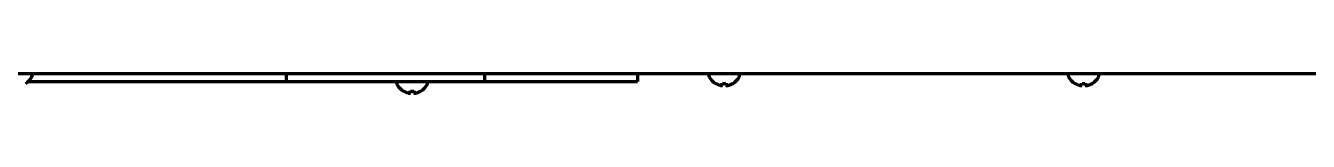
# Model space of a CAD drawing. Header units: inches. Extents: x -3055 to 7244, y 299 to 5591.
# Drawn here: x 1408.6 to 1744.1, y 2088.6 to 2093.6 of the extents above; entities that cross this region are included whole.
import ezdxf

# ---------------------------------------------------------------- set-up
doc = ezdxf.new("R2010")
doc.units = ezdxf.units.IN

msp = doc.modelspace()

# ---------------------------------------------------------------- linework, layer by layer
at = {"linetype": 'Continuous', "lineweight": 70}
for p, q in [((1854.09, 2093.62), (1030.09, 2093.62)), ((1476.75, 2093.62), (1476.75, 2091.62)), ((1528.59, 2093.62), (1528.59, 2091.62)), ((1568.59, 2093.62), (1568.59, 2091.62)), ((1409.24, 2091.62), (1468.75, 2091.62)), ((1410.29, 2093.02), (1410.29, 2093.22)), ((1468.75, 2091.62), (1476.75, 2091.62)), ((1476.75, 2091.62), (1479.75, 2091.62)), ((1479.75, 2091.62), (1525.59, 2091.62)), ((1505.67, 2091.22), (1505.67, 2091.02)), ((1513.67, 2091.02), (1513.67, 2091.22)), ((1525.59, 2091.62), (1528.59, 2091.62)), ((1528.59, 2091.62), (1536.59, 2091.62)), ((1536.59, 2091.62), (1565.59, 2091.62)), ((1565.59, 2091.62), (1568.59, 2091.62)), ((1587.29, 2093.22), (1587.29, 2093.02)), ((1588.99, 2091.15), (1588.99, 2091.18)), ((1593.59, 2091.18), (1593.59, 2091.15)), ((1595.29, 2093.02), (1595.29, 2093.22)), ((1681.29, 2093.22), (1681.29, 2093.02)), ((1682.99, 2091.15), (1682.99, 2091.18)), ((1687.59, 2091.18), (1687.59, 2091.15)), ((1689.29, 2093.02), (1689.29, 2093.22)), ((1507.37, 2089.15), (1507.37, 2089.18)), ((1511.97, 2089.18), (1511.97, 2089.15))]:
    msp.add_line(p, q, dxfattribs=at)
for centre, radius, start, end in [((1409.89, 2093.22), 0.4, 0, 90), ((1587.69, 2093.22), 0.4, 90, 180), ((1594.89, 2093.22), 0.4, 0, 90), ((1681.69, 2093.22), 0.4, 90, 180), ((1688.89, 2093.22), 0.4, 0, 90), ((1406.09, 2095.24), 4.8, 301.5837, 329.6988), ((1409.89, 2093.02), 0.4, 329.6988, 0), ((1506.07, 2091.22), 0.4, 90, 180), ((1506.07, 2091.02), 0.4, 180, 210.3012), ((1509.87, 2093.24), 4.8, 210.3012, 238.4186), ((1509.47, 2093.24), 4.8, 301.5837, 329.6988), ((1513.27, 2091.22), 0.4, 0, 90), ((1513.27, 2091.02), 0.4, 329.6988, 0), ((1587.69, 2093.02), 0.4, 180, 210.3012), ((1591.49, 2095.24), 4.8, 210.3012, 238.4186), ((1591.29, 2094.93), 3.78, 262.3959, 269.9965), ((1591.29, 2094.93), 3.78, 270.0035, 277.6041), ((1591.09, 2095.24), 4.8, 301.5837, 329.6988), ((1594.89, 2093.02), 0.4, 329.6988, 0), ((1681.69, 2093.02), 0.4, 180, 210.3012), ((1685.49, 2095.24), 4.8, 210.3012, 238.4186), ((1685.29, 2094.93), 3.78, 262.3959, 269.9965), ((1685.29, 2094.93), 3.78, 270.0035, 277.6041), ((1685.09, 2095.24), 4.8, 301.5837, 329.6988), ((1688.89, 2093.02), 0.4, 329.6988, 0), ((1509.67, 2092.93), 3.78, 262.3959, 269.9965), ((1509.67, 2092.93), 3.78, 270.0035, 277.6041)]:
    msp.add_arc(centre, radius, start, end, dxfattribs=at)
for points in [[(1588.99, 2091.18), (1589.19, 2091.05), (1589.4, 2090.95), (1589.73, 2090.81), (1589.84, 2090.77), (1590.06, 2090.69), (1590.18, 2090.66), (1590.29, 2090.63)], [(1591.79, 2091.18), (1591.79, 2091.05), (1591.79, 2090.95), (1591.79, 2090.81), (1591.79, 2090.77), (1591.79, 2090.69), (1591.79, 2090.66), (1591.79, 2090.63)], [(1682.99, 2091.18), (1683.19, 2091.05), (1683.4, 2090.95), (1683.73, 2090.81), (1683.84, 2090.77), (1684.06, 2090.69), (1684.18, 2090.66), (1684.29, 2090.63)], [(1685.79, 2091.18), (1685.79, 2091.05), (1685.79, 2090.95), (1685.79, 2090.81), (1685.79, 2090.77), (1685.79, 2090.69), (1685.79, 2090.66), (1685.79, 2090.63)], [(1507.37, 2089.18), (1507.57, 2089.05), (1507.78, 2088.95), (1508.11, 2088.81), (1508.22, 2088.77), (1508.44, 2088.69), (1508.56, 2088.66), (1508.67, 2088.63)], [(1510.17, 2089.18), (1510.17, 2089.05), (1510.17, 2088.95), (1510.17, 2088.81), (1510.17, 2088.77), (1510.17, 2088.69), (1510.17, 2088.66), (1510.17, 2088.63)]]:
    msp.add_open_spline(points, degree=3, knots=[0, 0, 0, 0, 0.5, 0.5, 0.75, 0.75, 1, 1, 1, 1], dxfattribs=at)
for points in [[(1590.29, 2090.63), (1590.32, 2090.62), (1590.37, 2090.62), (1590.44, 2090.61), (1590.51, 2090.61), (1590.58, 2090.61), (1590.65, 2090.61), (1590.72, 2090.62), (1590.77, 2090.62), (1590.79, 2090.63)], [(1590.79, 2090.63), (1590.79, 2090.64), (1590.79, 2090.67), (1590.79, 2090.72), (1590.79, 2090.78), (1590.79, 2090.84), (1590.79, 2090.91), (1590.79, 2090.98), (1590.79, 2091.07), (1590.79, 2091.14), (1590.79, 2091.18)], [(1591.79, 2090.63), (1591.81, 2090.62), (1591.86, 2090.62), (1591.93, 2090.61), (1592, 2090.61), (1592.08, 2090.61), (1592.15, 2090.61), (1592.22, 2090.62), (1592.27, 2090.62), (1592.29, 2090.63)], [(1592.29, 2090.63), (1592.35, 2090.64), (1592.45, 2090.67), (1592.61, 2090.72), (1592.77, 2090.78), (1592.93, 2090.84), (1593.08, 2090.91), (1593.24, 2090.98), (1593.4, 2091.07), (1593.53, 2091.14), (1593.59, 2091.18)], [(1684.29, 2090.63), (1684.32, 2090.62), (1684.37, 2090.62), (1684.44, 2090.61), (1684.51, 2090.61), (1684.58, 2090.61), (1684.65, 2090.61), (1684.72, 2090.62), (1684.77, 2090.62), (1684.79, 2090.63)], [(1684.79, 2090.63), (1684.79, 2090.64), (1684.79, 2090.67), (1684.79, 2090.72), (1684.79, 2090.78), (1684.79, 2090.84), (1684.79, 2090.91), (1684.79, 2090.98), (1684.79, 2091.07), (1684.79, 2091.14), (1684.79, 2091.18)], [(1685.79, 2090.63), (1685.81, 2090.62), (1685.86, 2090.62), (1685.93, 2090.61), (1686, 2090.61), (1686.08, 2090.61), (1686.15, 2090.61), (1686.22, 2090.62), (1686.27, 2090.62), (1686.29, 2090.63)], [(1686.29, 2090.63), (1686.35, 2090.64), (1686.45, 2090.67), (1686.61, 2090.72), (1686.77, 2090.78), (1686.93, 2090.84), (1687.08, 2090.91), (1687.24, 2090.98), (1687.4, 2091.07), (1687.53, 2091.14), (1687.59, 2091.18)], [(1508.67, 2088.63), (1508.7, 2088.62), (1508.75, 2088.62), (1508.82, 2088.61), (1508.89, 2088.61), (1508.96, 2088.61), (1509.03, 2088.61), (1509.1, 2088.62), (1509.15, 2088.62), (1509.17, 2088.63)], [(1509.17, 2088.63), (1509.17, 2088.64), (1509.17, 2088.67), (1509.17, 2088.72), (1509.17, 2088.78), (1509.17, 2088.84), (1509.17, 2088.91), (1509.17, 2088.98), (1509.17, 2089.07), (1509.17, 2089.14), (1509.17, 2089.18)], [(1510.17, 2088.63), (1510.19, 2088.62), (1510.24, 2088.62), (1510.31, 2088.61), (1510.38, 2088.61), (1510.46, 2088.61), (1510.53, 2088.61), (1510.6, 2088.62), (1510.65, 2088.62), (1510.67, 2088.63)], [(1510.67, 2088.63), (1510.73, 2088.64), (1510.83, 2088.67), (1510.99, 2088.72), (1511.15, 2088.78), (1511.31, 2088.84), (1511.46, 2088.91), (1511.62, 2088.98), (1511.78, 2089.07), (1511.91, 2089.14), (1511.97, 2089.18)]]:
    msp.add_open_spline(points, degree=3, dxfattribs=at)

doc.saveas('drawing.dxf')
